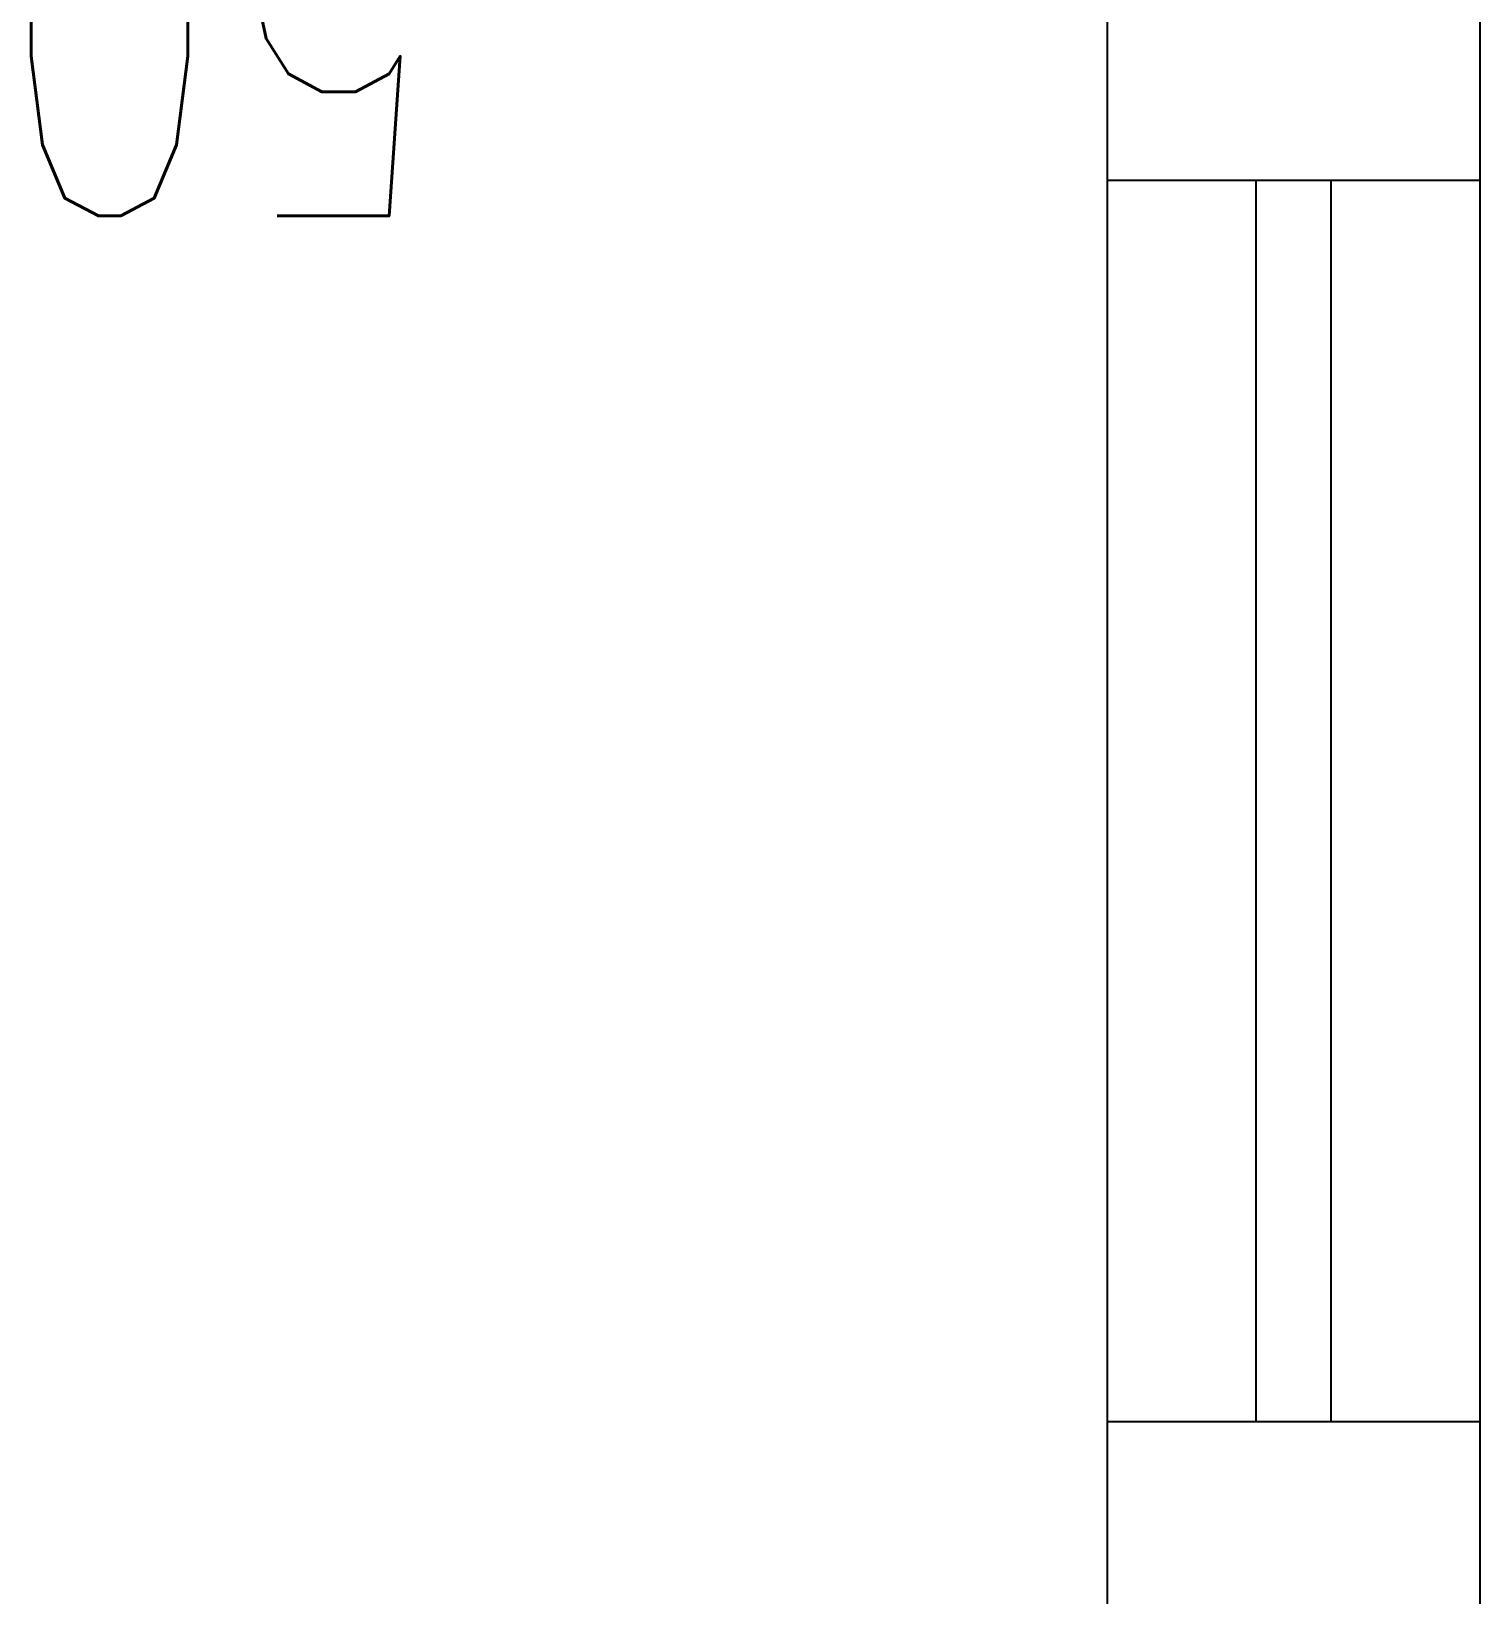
# Model space of a CAD drawing. Header units: inches. Extents: x 542787 to 543192, y 9574025 to 9574373.
# Drawn here: x 543038.338 to 543038.921, y 9574114.13 to 9574114.759 of the extents above; entities that cross this region are included whole.
import ezdxf

# ---------------------------------------------------------------- set-up
doc = ezdxf.new("R2010")
doc.units = ezdxf.units.IN
doc.header["$MEASUREMENT"] = 0
doc.linetypes.add('HIDDEN2', pattern=[4.7625, 3.175, -1.5875])
doc.layers.add('I-ARQ', color=8, linetype='Continuous')
doc.layers.add('I-NORMO_INST', color=4, linetype='Continuous')
doc.styles.add('125', font='ROMANS.SHX', dxfattribs={"width": 0.7, "height": 0.25})

msp = doc.modelspace()

# ---------------------------------------------------------------- linework, layer by layer
at = {"layer": 'I-ARQ'}
for p, q in [((543038.77101, 9574115.02951), (543038.77101, 9574110.39201)), ((543038.92101, 9574115.02951), (543038.92101, 9574113.80718))]:
    msp.add_line(p, q, dxfattribs=at)
at = {"layer": 'I-ARQ', "linetype": 'HIDDEN2'}
for p, q in [((543038.77101, 9574114.69951), (543038.92101, 9574114.69951)), ((543038.83101, 9574114.19951), (543038.83101, 9574114.69951)), ((543038.86101, 9574114.69951), (543038.86101, 9574114.19951)), ((543038.92101, 9574114.19951), (543038.77101, 9574114.19951))]:
    msp.add_line(p, q, dxfattribs=at)
at = {"layer": 'I-ARQ', "lineweight": 5}
for points in [[(543038.92101, 9574114.34451), (543038.92101, 9574114.34451), (543038.92101, 9574114.36329), (543038.92101, 9574114.36329)], [(543038.92101, 9574114.36329), (543038.92101, 9574114.36329), (543038.92132, 9574114.36329), (543038.92132, 9574114.36329)], [(543038.92101, 9574114.36025), (543038.92101, 9574114.36025), (543038.92101, 9574114.35198), (543038.92101, 9574114.35198)], [(543038.92101, 9574114.32572), (543038.92101, 9574114.32572), (543038.92101, 9574114.34451), (543038.92101, 9574114.34451)], [(543038.92101, 9574114.32572), (543038.92101, 9574114.32572), (543038.92132, 9574114.32572), (543038.92132, 9574114.32572)]]:
    msp.add_open_spline(points, degree=3, dxfattribs=at)
msp.add_open_spline([(543038.92101, 9574114.33703), (543038.92101, 9574114.33703), (543038.92101, 9574114.33703), (543038.92101, 9574114.33703), (543038.92101, 9574114.33703), (543038.92101, 9574114.33703), (543038.92101, 9574114.33703), (543038.92101, 9574114.33703), (543038.92101, 9574114.33703), (543038.92101, 9574114.33703), (543038.92101, 9574114.33703), (543038.92101, 9574114.33703), (543038.92101, 9574114.33703), (543038.92101, 9574114.33703), (543038.92101, 9574114.33703), (543038.92101, 9574114.33703), (543038.92101, 9574114.33703), (543038.92101, 9574114.33703), (543038.92101, 9574114.33703), (543038.92101, 9574114.33703), (543038.92101, 9574114.33703), (543038.92101, 9574114.33703), (543038.92101, 9574114.33703), (543038.92101, 9574114.33703), (543038.92101, 9574114.33703), (543038.92101, 9574114.33703), (543038.92101, 9574114.33703), (543038.92101, 9574114.33703), (543038.92101, 9574114.33703), (543038.92101, 9574114.33703), (543038.92101, 9574114.33703), (543038.92101, 9574114.33703), (543038.92101, 9574114.33703), (543038.92101, 9574114.33703), (543038.92101, 9574114.33703), (543038.92101, 9574114.33703)], degree=3, knots=[0, 0, 0, 0, 0.111111, 0.111111, 0.111111, 0.111111, 0.222222, 0.222222, 0.222222, 0.222222, 0.333333, 0.333333, 0.333333, 0.333333, 0.444444, 0.444444, 0.444444, 0.444444, 0.555556, 0.555556, 0.555556, 0.555556, 0.666667, 0.666667, 0.666667, 0.666667, 0.777778, 0.777778, 0.777778, 0.777778, 0.888889, 0.888889, 0.888889, 0.888889, 1, 1, 1, 1], dxfattribs=at)

# ---------------------------------------------------------------- texts
at = {"layer": 'I-NORMO_INST', "style": '125', "width": 0.7}
msp.add_text('50', height=0.15, rotation=180, dxfattribs=at).set_placement((543038.50445, 9574114.83508))

doc.saveas('drawing.dxf')
